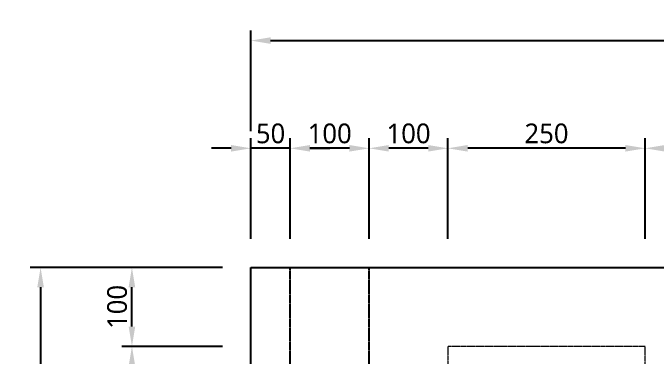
# Model space of a CAD drawing. Header units: millimetres. Extents: x -9013 to 516, y -36629 to 6082.
# Drawn here: x -9013 to -8196, y -30199 to -29763 of the extents above; entities that cross this region are included whole.
import ezdxf

# ---------------------------------------------------------------- set-up
doc = ezdxf.new("R2010")
doc.units = ezdxf.units.MM
doc.header["$LTSCALE"] = 0.05
doc.linetypes.add('CENTER', pattern=[50.8, 31.75, -6.35, 6.35, -6.35])
doc.linetypes.add('CENTER2', pattern=[28.575, 19.05, -3.175, 3.175, -3.175])
doc.layers.get('0').update_dxf_attribs({"lineweight": 18})
doc.layers.get('Defpoints').update_dxf_attribs({"color": 140, "lineweight": 18})
for name, color, linetype in [('1CO', 4, 'Continuous'), ('2CONC', 4, 'Continuous'), ('HWAT___5CS', 3, 'CENTER2')]:
    doc.layers.add(name, color=color, linetype=linetype)
doc.layers.add('G-Anno-Std-Cntr', color=1, linetype='CENTER2', lineweight=18)
doc.styles.add('trebuchet_MS', font='trebuc.ttf')
doc.dimstyles.new('MGP', dxfattribs={"dimtxt": 2.5, "dimasz": 2.5, "dimexe": 1.25, "dimexo": 0.625, "dimtad": 1, "dimdec": 0, "dimtxsty": 'trebuchet_MS', "dimcen": 2.5, "dimclrt": 7, "dimadec": 0, "dimazin": 0, "dimtfac": 1, "dimtdec": 0, "dimtmove": 0, "dimatfit": 3, "dimfxl": 1.148294, "dimfxlon": 1, "dimarcsym": 2})

# ---------------------------------------------------------------- blocks, each defined once
blk = doc.blocks.new('*D631')
at = {"color": 0, "lineweight": -2, "transparency": 16777216}
for p, q in [((-8862.89, -30085.31), (-8990.72, -30085.31)), ((-8977.72, -30110.31), (-8977.72, -32410.31)), ((-8862.89, -32435.31), (-8990.72, -32435.31))]:
    blk.add_line(p, q, dxfattribs=at)
at = {"color": 0, "transparency": 16777216}
for points in [[(-8981.88, -30110.31), (-8973.55, -30110.31), (-8977.72, -30085.31)], [(-8981.88, -32410.31), (-8973.55, -32410.31), (-8977.72, -32435.31)]]:
    blk.add_solid(points, dxfattribs=at)
at = {"layer": 'Defpoints', "color": 0, "transparency": 16777216}
for p in [(-8610.97, -30085.31), (-8977.72, -32435.31), (-8610.97, -32435.31)]:
    blk.add_point(p, dxfattribs=at)
at = {"color": 7, "transparency": 16777216, "insert": (-8996.44, -31260.31), "char_height": 25, "attachment_point": 5, "rotation": 90, "style": 'trebuchet_MS'}
blk.add_mtext('2350', dxfattribs=at)
blk = doc.blocks.new('*D652')
at = {"color": 0, "lineweight": -2, "transparency": 16777216}
for p, q in [((-8710.97, -29912.5), (-8710.97, -29784.67)), ((-6595.97, -29912.5), (-6595.97, -29784.67)), ((-8685.97, -29797.67), (-6620.97, -29797.67))]:
    blk.add_line(p, q, dxfattribs=at)
at = {"color": 0, "transparency": 16777216}
for points in [[(-8685.97, -29793.5), (-8685.97, -29801.84), (-8710.97, -29797.67)], [(-6620.97, -29793.5), (-6620.97, -29801.84), (-6595.97, -29797.67)]]:
    blk.add_solid(points, dxfattribs=at)
at = {"layer": 'Defpoints', "color": 0, "transparency": 16777216}
for p in [(-6595.97, -29797.67), (-8710.97, -30132.99), (-6595.97, -30172.85)]:
    blk.add_point(p, dxfattribs=at)
at = {"color": 7, "transparency": 16777216, "insert": (-7653.47, -29778.95), "char_height": 25, "attachment_point": 5, "style": 'trebuchet_MS'}
blk.add_mtext('2115', dxfattribs=at)
blk = doc.blocks.new('*D668')
at = {"color": 0, "lineweight": -2, "transparency": 16777216}
for p, q in [((-8747.01, -30185.31), (-8874.84, -30185.31)), ((-8861.84, -30610.31), (-8861.84, -30210.31)), ((-8747.01, -30635.31), (-8874.84, -30635.31))]:
    blk.add_line(p, q, dxfattribs=at)
at = {"color": 0, "transparency": 16777216}
for points in [[(-8866.01, -30210.31), (-8857.68, -30210.31), (-8861.84, -30185.31)], [(-8866.01, -30610.31), (-8857.68, -30610.31), (-8861.84, -30635.31)]]:
    blk.add_solid(points, dxfattribs=at)
at = {"layer": 'Defpoints', "color": 0, "transparency": 16777216}
for p in [(-8861.84, -30185.31), (-8331.9, -30185.31), (-8331.9, -30635.31)]:
    blk.add_point(p, dxfattribs=at)
at = {"color": 7, "transparency": 16777216, "insert": (-8880.56, -30410.31), "char_height": 25, "attachment_point": 5, "rotation": 90, "style": 'trebuchet_MS'}
blk.add_mtext('450', dxfattribs=at)
blk = doc.blocks.new('*D669')
at = {"color": 0, "lineweight": -2, "transparency": 16777216}
for p, q in [((-8747.01, -30085.31), (-8874.84, -30085.31)), ((-8861.84, -30160.31), (-8861.84, -30110.31)), ((-8747.01, -30185.31), (-8874.84, -30185.31))]:
    blk.add_line(p, q, dxfattribs=at)
at = {"color": 0, "transparency": 16777216}
for points in [[(-8866.01, -30110.31), (-8857.68, -30110.31), (-8861.84, -30085.31)], [(-8866.01, -30160.31), (-8857.68, -30160.31), (-8861.84, -30185.31)]]:
    blk.add_solid(points, dxfattribs=at)
at = {"layer": 'Defpoints', "color": 0, "transparency": 16777216}
for p in [(-8861.84, -30085.31), (-8289.69, -30085.31), (-8289.69, -30185.31)]:
    blk.add_point(p, dxfattribs=at)
at = {"color": 7, "transparency": 16777216, "insert": (-8880.56, -30135.31), "char_height": 25, "attachment_point": 5, "rotation": 90, "style": 'trebuchet_MS'}
blk.add_mtext('100', dxfattribs=at)
blk = doc.blocks.new('*D670')
at = {"color": 0, "lineweight": -2, "transparency": 16777216}
for p, q in [((-8660.97, -30049.04), (-8660.97, -29921.21)), ((-8560.97, -30049.04), (-8560.97, -29921.21)), ((-8585.97, -29934.21), (-8635.97, -29934.21))]:
    blk.add_line(p, q, dxfattribs=at)
at = {"color": 0, "transparency": 16777216}
for points in [[(-8635.97, -29930.05), (-8635.97, -29938.38), (-8660.97, -29934.21)], [(-8585.97, -29930.05), (-8585.97, -29938.38), (-8560.97, -29934.21)]]:
    blk.add_solid(points, dxfattribs=at)
at = {"layer": 'Defpoints', "color": 0, "transparency": 16777216}
for p in [(-8660.97, -29934.21), (-8560.97, -30132.99), (-8660.97, -30147.39)]:
    blk.add_point(p, dxfattribs=at)
at = {"color": 7, "transparency": 16777216, "insert": (-8610.97, -29915.49), "char_height": 25, "attachment_point": 5, "style": 'trebuchet_MS'}
blk.add_mtext('100', dxfattribs=at)
blk = doc.blocks.new('*D671')
at = {"color": 0, "lineweight": -2, "transparency": 16777216}
for p, q in [((-8710.97, -30049.04), (-8710.97, -29921.21)), ((-8660.97, -30049.04), (-8660.97, -29921.21)), ((-8735.97, -29934.21), (-8760.97, -29934.21)), ((-8660.97, -29934.21), (-8710.97, -29934.21)), ((-8635.97, -29934.21), (-8610.97, -29934.21))]:
    blk.add_line(p, q, dxfattribs=at)
at = {"color": 0, "transparency": 16777216}
for points in [[(-8735.97, -29930.05), (-8735.97, -29938.38), (-8710.97, -29934.21)], [(-8635.97, -29930.05), (-8635.97, -29938.38), (-8660.97, -29934.21)]]:
    blk.add_solid(points, dxfattribs=at)
at = {"layer": 'Defpoints', "color": 0, "transparency": 16777216}
for p in [(-8710.97, -29934.21), (-8710.97, -30130.99), (-8660.97, -30130.99)]:
    blk.add_point(p, dxfattribs=at)
at = {"color": 7, "transparency": 16777216, "insert": (-8685.97, -29915.49), "char_height": 25, "attachment_point": 5, "style": 'trebuchet_MS'}
blk.add_mtext('50', dxfattribs=at)
blk = doc.blocks.new('gas meter 1')
at = {"layer": 'G-Anno-Std-Cntr'}
blk.add_lwpolyline([(-6480.2, 2746.98), (-6230.2, 2746.98), (-6230.2, 3196.98), (-6480.2, 3196.98)], close=True, dxfattribs=at)
blk = doc.blocks.new('*D723')
at = {"color": 0, "lineweight": -2, "transparency": 16777216}
for p, q in [((-8210.97, -30049.04), (-8210.97, -29921.21)), ((-8110.97, -30049.04), (-8110.97, -29921.21)), ((-8135.97, -29934.21), (-8185.97, -29934.21))]:
    blk.add_line(p, q, dxfattribs=at)
at = {"color": 0, "transparency": 16777216}
for points in [[(-8185.97, -29930.05), (-8185.97, -29938.38), (-8210.97, -29934.21)], [(-8135.97, -29930.05), (-8135.97, -29938.38), (-8110.97, -29934.21)]]:
    blk.add_solid(points, dxfattribs=at)
at = {"layer": 'Defpoints', "color": 0, "transparency": 16777216}
for p in [(-8210.97, -29934.21), (-8210.97, -30185.31), (-8110.97, -30185.31)]:
    blk.add_point(p, dxfattribs=at)
at = {"color": 7, "transparency": 16777216, "insert": (-8160.97, -29915.49), "char_height": 25, "attachment_point": 5, "style": 'trebuchet_MS'}
blk.add_mtext('100', dxfattribs=at)
blk = doc.blocks.new('*D724')
at = {"color": 0, "lineweight": -2, "transparency": 16777216}
for p, q in [((-8460.97, -30049.04), (-8460.97, -29921.21)), ((-8210.97, -30049.04), (-8210.97, -29921.21)), ((-8235.97, -29934.21), (-8435.97, -29934.21))]:
    blk.add_line(p, q, dxfattribs=at)
at = {"color": 0, "transparency": 16777216}
for points in [[(-8435.97, -29930.05), (-8435.97, -29938.38), (-8460.97, -29934.21)], [(-8235.97, -29930.05), (-8235.97, -29938.38), (-8210.97, -29934.21)]]:
    blk.add_solid(points, dxfattribs=at)
at = {"layer": 'Defpoints', "color": 0, "transparency": 16777216}
for p in [(-8460.97, -29934.21), (-8210.97, -30152.19), (-8460.97, -30185.31)]:
    blk.add_point(p, dxfattribs=at)
at = {"color": 7, "transparency": 16777216, "insert": (-8335.97, -29915.49), "char_height": 25, "attachment_point": 5, "style": 'trebuchet_MS'}
blk.add_mtext('250', dxfattribs=at)
blk = doc.blocks.new('*D725')
at = {"color": 0, "lineweight": -2, "transparency": 16777216}
for p, q in [((-8560.97, -30049.04), (-8560.97, -29921.21)), ((-8460.97, -30049.04), (-8460.97, -29921.21)), ((-8485.97, -29934.21), (-8535.97, -29934.21))]:
    blk.add_line(p, q, dxfattribs=at)
at = {"color": 0, "transparency": 16777216}
for points in [[(-8535.97, -29930.05), (-8535.97, -29938.38), (-8560.97, -29934.21)], [(-8485.97, -29930.05), (-8485.97, -29938.38), (-8460.97, -29934.21)]]:
    blk.add_solid(points, dxfattribs=at)
at = {"layer": 'Defpoints', "color": 0, "transparency": 16777216}
for p in [(-8560.97, -29934.21), (-8460.97, -30125.77), (-8560.97, -30132.99)]:
    blk.add_point(p, dxfattribs=at)
at = {"color": 7, "transparency": 16777216, "insert": (-8510.97, -29915.49), "char_height": 25, "attachment_point": 5, "style": 'trebuchet_MS'}
blk.add_mtext('100', dxfattribs=at)

msp = doc.modelspace()

# ---------------------------------------------------------------- linework, layer by layer
at = {"layer": '1CO'}
msp.add_line((-8710.97, -32435.31), (-8710.97, -30085.31), dxfattribs=at)
at = {"layer": '2CONC', "lineweight": -3}
msp.add_line((-8710.97, -30085.31), (-6595.97, -30085.31), dxfattribs=at)
at = {"layer": 'HWAT___5CS'}
for p, q in [((-8660.97, -32435.31), (-8660.97, -30085.31)), ((-8560.97, -32435.31), (-8560.97, -30085.31))]:
    msp.add_line(p, q, dxfattribs=at)

# ---------------------------------------------------------------- block references
at = {"layer": 'G-Anno-Std-Cntr', "color": 7, "linetype": 'CENTER'}
msp.add_blockref('gas meter 1', (-1980.77, -33382.28), dxfattribs=at)

# ---------------------------------------------------------------- dimensions: what is measured, and where the dimension line sits
for base, p1, p2, picture, middle in [((-6595.97, -29797.67), (-8710.97, -30132.99), (-6595.97, -30172.85), '*D652', (-7653.47, -29778.95)), ((-8710.97, -29934.21), (-8660.97, -30130.99), (-8710.97, -30130.99), '*D671', (-8685.97, -29915.49)), ((-8660.97, -29934.21), (-8560.97, -30132.99), (-8660.97, -30147.39), '*D670', (-8610.97, -29915.49)), ((-8560.97, -29934.21), (-8460.97, -30125.77), (-8560.97, -30132.99), '*D725', (-8510.97, -29915.49)), ((-8460.97, -29934.21), (-8210.97, -30152.19), (-8460.97, -30185.31), '*D724', (-8335.97, -29915.49)), ((-8210.97, -29934.21), (-8110.97, -30185.31), (-8210.97, -30185.31), '*D723', (-8160.97, -29915.49))]:
    dim = msp.add_linear_dim(base=base, p1=p1, p2=p2, dimstyle='MGP', override={"dimscale": 100, "dimtxt": 0.25, "dimasz": 0.25, "dimexe": 0.13, "dimexo": 0.06, "dimgap": 0.06, "dimarcsym": 1})
    dim.commit()
    dim.dimension.update_dxf_attribs({"geometry": picture, "text_midpoint": middle})
for base, p1, p2, picture, middle in [((-8977.72, -32435.31), (-8610.97, -30085.31), (-8610.97, -32435.31), '*D631', (-8996.44, -31260.31)), ((-8861.84, -30085.31), (-8289.69, -30185.31), (-8289.69, -30085.31), '*D669', (-8880.56, -30135.31)), ((-8861.84, -30185.31), (-8331.9, -30635.31), (-8331.9, -30185.31), '*D668', (-8880.56, -30410.31))]:
    dim = msp.add_linear_dim(base=base, p1=p1, p2=p2, angle=90, dimstyle='MGP', override={"dimscale": 100, "dimtxt": 0.25, "dimasz": 0.25, "dimexe": 0.13, "dimexo": 0.06, "dimgap": 0.06, "dimarcsym": 1})
    dim.commit()
    dim.dimension.update_dxf_attribs({"geometry": picture, "text_midpoint": middle})

doc.saveas('drawing.dxf')
